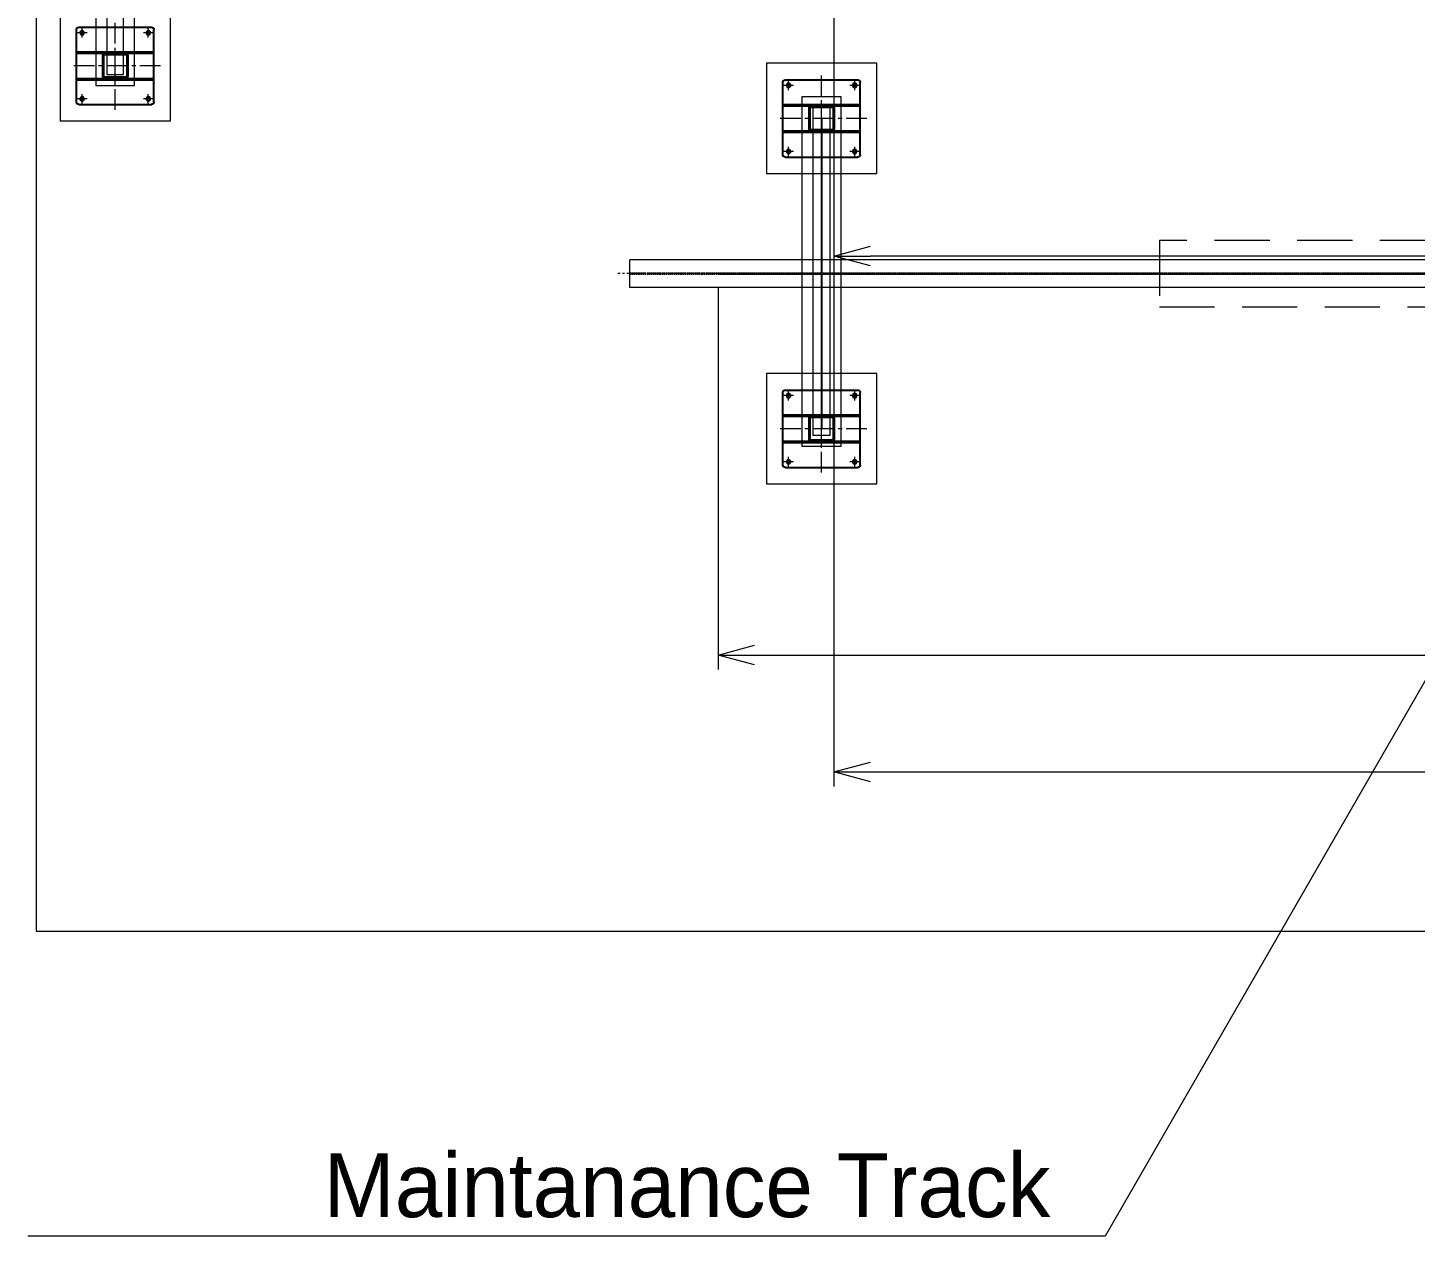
# Model space of a CAD drawing. Header units: inches. Extents: x 702888 to 852715, y 9845 to 271320.
# Drawn here: x 728173 to 734464, y 72729 to 78208 of the extents above; entities that cross this region are included whole.
import ezdxf

# ---------------------------------------------------------------- set-up
doc = ezdxf.new("R2010")
doc.units = ezdxf.units.IN
doc.header["$MEASUREMENT"] = 0
doc.header["$PDMODE"] = 34
for name, pattern in [('CENTER', [2, 1.25, -0.25, 0.25, -0.25]), ('CENTER2', [1.125, 0.75, -0.125, 0.125, -0.125]), ('DASHED2', [0.375, 0.25, -0.125]), ('HIDDEN', [9.525, 6.35, -3.175])]:
    doc.linetypes.add(name, pattern=pattern)
doc.layers.get('0').update_dxf_attribs({"lineweight": 5})
doc.layers.get('Defpoints').update_dxf_attribs({"lineweight": 5})
for name, color, linetype in [('Baugruppe', 1, 'Continuous'), ('FREE-6M', 70, 'Continuous'), ('p5', 2, 'Continuous')]:
    doc.layers.add(name, color=color, linetype=linetype)
doc.layers.add('Beam 200', color=6, linetype='Continuous', lineweight=0)
doc.layers.add('cl', color=6, linetype='CENTER', lineweight=5)
doc.dimstyles.new('D1', dxfattribs={"dimscale": 66, "dimtxt": 2.5, "dimasz": 2.5, "dimexe": 1, "dimexo": 1, "dimgap": 1.25, "dimtad": 1, "dimdec": 0, "dimdsep": 46, "dimtxsty": 'Standard', "dimblk": 'OPEN30', "dimcen": 2.5, "dimclrd": 150, "dimclre": 150, "dimclrt": 140, "dimadec": 0, "dimazin": 0, "dimtfac": 1, "dimtdec": 0, "dimtmove": 0, "dimatfit": 3, "dimfxl": 1, "dimtfill": 1, "dimlwd": 13, "dimlwe": 13, "dimarcsym": 0})

# ---------------------------------------------------------------- blocks, each defined once
blk = doc.blocks.new('_Open30')
at = {"color": 0, "linetype": 'ByBlock', "lineweight": -2}
for p, q in [((-1, 0.268), (0, 0)), ((0, 0), (-1, -0.268)), ((0, 0), (-1, 0))]:
    blk.add_line(p, q, dxfattribs=at)
blk = doc.blocks.new('*D225')
at = {"color": 150, "lineweight": 13, "transparency": 16777216}
for p, q in [((731303.4, 77027.2), (731303.4, 75298)), ((745303.4, 77027.2), (745303.4, 75298)), ((731468.4, 75364), (745138.4, 75364))]:
    blk.add_line(p, q, dxfattribs=at)
at = {"layer": 'Defpoints', "color": 0, "transparency": 16777216}
for p in [(731303.4, 77093.2), (745303.4, 77093.2), (745303.4, 75364)]:
    blk.add_point(p, dxfattribs=at)
at = {"color": 150, "lineweight": 13, "transparency": 16777216, "xscale": 165, "yscale": 165, "zscale": 165, "rotation": 180}
blk.add_blockref('_Open30', (731303.4, 75364), dxfattribs=at)
at = {"color": 150, "lineweight": 13, "transparency": 16777216, "xscale": 165, "yscale": 165, "zscale": 165}
blk.add_blockref('_Open30', (745303.4, 75364), dxfattribs=at)
at = {"color": 140, "transparency": 16777216, "insert": (738303.4, 75529), "char_height": 165, "attachment_point": 5, "bg_fill": 3, "box_fill_scale": 1.25, "bg_fill_color": 256, "bg_fill_true_color": 13158600, "bg_fill_transparency": 0}
blk.add_mtext('14000', dxfattribs=at)
blk = doc.blocks.new('T6YY6')
at = {"linetype": 'CENTER2', "ltscale": 80}
blk.add_line((706263.8, 77134.1), (706263.8, 83265.3), dxfattribs=at)
for p, q in [((706201.3, 77210.4), (706201.3, 83210.4)), ((706201.3, 83210.4), (706326.3, 83210.4)), ((706326.3, 77210.4), (706326.3, 83210.4)), ((706201.3, 77210.4), (706326.3, 77210.4))]:
    blk.add_line(p, q)
at = {"linetype": 'HIDDEN'}
for p, q in [((706261, 83210.4), (706261, 77210.4)), ((706266.7, 83210.4), (706266.7, 77210.4))]:
    blk.add_line(p, q, dxfattribs=at)
blk = doc.blocks.new('A$C67DF10EB')
blk.add_lwpolyline([(-44.2, -101), (-44.2, 399), (455.8, 399), (455.8, -101)], close=True)
at = {"layer": 'cl', "color": 1, "linetype": 'CENTER', "ltscale": 100}
for p, q in [((55.8, 276.8), (55.8, 321.1)), ((355.8, 276.8), (355.8, 321.1)), ((33.7, 299), (78, 299)), ((333.7, 299), (378, 299)), ((55.8, -23.2), (55.8, 21.1)), ((355.8, -23.2), (355.8, 21.1)), ((33.7, -1), (78, -1)), ((333.7, -1), (378, -1))]:
    blk.add_line(p, q, dxfattribs=at)
at = {"layer": 'cl', "color": 1, "linetype": 'CENTER', "ltscale": 75}
for p, q in [((205.8, -50), (205.8, 347.9)), ((0, 149), (411.7, 149))]:
    blk.add_line(p, q, dxfattribs=at)
at = {"layer": 'p5', "linetype": 'Continuous'}
for p, q in [((370.8, 324), (40.8, 324)), ((30.8, -16), (30.8, 314)), ((380.8, -16), (380.8, 314)), ((380.8, 211.7), (30.8, 211.7)), ((380.8, 205.7), (30.8, 205.7)), ((380.8, 92.2), (30.8, 92.2)), ((380.8, 86.2), (30.8, 86.2)), ((370.8, -26), (40.8, -26))]:
    blk.add_line(p, q, dxfattribs=at)
for points in [[(262.6, 102.2), (262.6, 195.7, 0.414214), (252.6, 205.7), (159.1, 205.7, 0.414214), (149.1, 195.7), (149.1, 102.2, 0.414214), (159.1, 92.2), (252.6, 92.2, 0.414214)], [(257.8, 102), (257.8, 195.9, 0.414214), (252.8, 200.9), (158.9, 200.9, 0.414214), (153.9, 195.9), (153.9, 102, 0.414214), (158.9, 97), (252.8, 97, 0.414214)]]:
    blk.add_lwpolyline(points, format="xyb", close=True, dxfattribs=at)
for centre in [(55.8, 299), (355.8, 299), (55.8, -1), (355.8, -1)]:
    blk.add_circle(centre, 9, dxfattribs=at)
for centre, start, end in [((40.8, 314), 90, 180), ((370.8, 314), 0, 90), ((40.8, -16), 180, 270), ((370.8, -16), 270, 0)]:
    blk.add_arc(centre, 10, start, end, dxfattribs=at)
blk = doc.blocks.new('6uj65')
at = {"color": 161}
for points in [[(745594.9, 76309.9), (745419.9, 76309.9), (745419.9, 77896.6), (745594.9, 77896.6)], [(745544.9, 76359.9), (745469.9, 76359.9), (745469.9, 77846.6), (745544.9, 77846.6)]]:
    blk.add_lwpolyline(points, close=True, dxfattribs=at)
at = {"layer": 'Baugruppe'}
blk.add_line((745507.4, 77796.6), (745507.4, 76389.9), dxfattribs=at)
at = {"color": 1, "xscale": -1}
for p in [(745713.2, 77647.6), (745713.2, 76240.9)]:
    blk.add_blockref('A$C67DF10EB', p, dxfattribs=at)
blk = doc.blocks.new('656u5')
at = {"color": 161}
for points in [[(728982.3, 77945.9), (729157.3, 77945.9), (729157.3, 79241.9), (728982.3, 79241.9)], [(729032.3, 77995.9), (729107.3, 77995.9), (729107.3, 79191.9), (729032.3, 79191.9)]]:
    blk.add_lwpolyline(points, close=True, dxfattribs=at)
at = {"color": 1, "xscale": -1}
for p in [(729275.7, 78942.9), (729275.7, 77886.2)]:
    blk.add_blockref('A$C67DF10EB', p, dxfattribs=at)
blk = doc.blocks.new('t565')
at = {"color": 1, "linetype": 'DASHED2', "ltscale": 1000}
for p, q in [((728828.9, 82214.1), (728828.9, 81914.1)), ((742828.9, 82214.1), (728828.9, 82214.1)), ((728828.9, 81914.1), (742828.9, 81914.1))]:
    blk.add_line(p, q, dxfattribs=at)
at = {"layer": 'Baugruppe'}
blk.add_line((728665.6, 82064.1), (743048.2, 82064.1), dxfattribs=at)
blk = doc.blocks.new('*D531')
at = {"color": 150, "lineweight": 13, "transparency": 16777216}
for p, q in [((731828.7, 78526.9), (731828.7, 74768)), ((741090.8, 78526.9), (741090.8, 74768)), ((731993.7, 74834), (740925.8, 74834))]:
    blk.add_line(p, q, dxfattribs=at)
at = {"layer": 'Defpoints', "color": 0, "transparency": 16777216}
for p in [(731828.7, 78592.9), (741090.8, 78592.9), (741090.8, 74834)]:
    blk.add_point(p, dxfattribs=at)
at = {"color": 150, "lineweight": 13, "transparency": 16777216, "xscale": 165, "yscale": 165, "zscale": 165, "rotation": 180}
blk.add_blockref('_Open30', (731828.7, 74834), dxfattribs=at)
at = {"color": 150, "lineweight": 13, "transparency": 16777216, "xscale": 165, "yscale": 165, "zscale": 165}
blk.add_blockref('_Open30', (741090.8, 74834), dxfattribs=at)
at = {"color": 140, "transparency": 16777216, "insert": (736459.7, 74999), "char_height": 165, "attachment_point": 5, "bg_fill": 3, "box_fill_scale": 1.25, "bg_fill_color": 256, "bg_fill_true_color": 13158600, "bg_fill_transparency": 0}
blk.add_mtext('9262', dxfattribs=at)
blk = doc.blocks.new('*D551')
at = {"color": 150, "lineweight": 13, "transparency": 16777216}
for p, q in [((741090.8, 78646.9), (741090.8, 77107)), ((731828.7, 78526.9), (731828.7, 77107)), ((740925.8, 77173), (731993.7, 77173))]:
    blk.add_line(p, q, dxfattribs=at)
at = {"layer": 'Defpoints', "color": 0, "transparency": 16777216}
for p in [(741090.8, 78712.9), (731828.7, 78592.9), (731828.7, 77173)]:
    blk.add_point(p, dxfattribs=at)
at = {"color": 150, "lineweight": 13, "transparency": 16777216, "xscale": 165, "yscale": 165, "zscale": 165, "rotation": 180}
blk.add_blockref('_Open30', (731828.7, 77173), dxfattribs=at)
at = {"color": 150, "lineweight": 13, "transparency": 16777216, "xscale": 165, "yscale": 165, "zscale": 165}
blk.add_blockref('_Open30', (741090.8, 77173), dxfattribs=at)
at = {"color": 140, "transparency": 16777216, "insert": (736459.7, 77338), "char_height": 165, "attachment_point": 5, "bg_fill": 3, "box_fill_scale": 1.25, "bg_fill_color": 256, "bg_fill_true_color": 13158600, "bg_fill_transparency": 0}
blk.add_mtext('9262', dxfattribs=at)

msp = doc.modelspace()

# ---------------------------------------------------------------- linework, layer by layer
at = {"color": 1}
msp.add_lwpolyline([(812126.582, 98876.167), (728211.764, 98876.167), (728211.764, 74112.45), (812126.582, 74112.45)], close=True, dxfattribs=at)
at = {"layer": 'FREE-6M'}
msp.add_line((731303.388, 77093.235), (745303.388, 77093.235), dxfattribs=at)

# ---------------------------------------------------------------- block references
msp.add_blockref('656u5', (-500, 0))

# ---------------------------------------------------------------- next in the draw order: dimensions: what is measured, and where the dimension line sits
dim = msp.add_linear_dim(base=(745303.388, 75363.989), p1=(731303.388, 77093.235), p2=(745303.388, 77093.235), dimstyle='D1')
dim.commit()
dim.dimension.update_dxf_attribs({"geometry": '*D225', "text_midpoint": (738303.388, 75528.989)})

# ---------------------------------------------------------------- next in the draw order: block references
for name, p in [('6uj65', (-13734.791, 0)), ('t565', (4475.393, -4970.889))]:
    msp.add_blockref(name, p)
at = {"layer": 'Beam 200', "rotation": 90}
msp.add_blockref('T6YY6', (814113.767, -629170.596), dxfattribs=at)

# ---------------------------------------------------------------- next in the draw order: leaders
at = {"annotation_type": 0, "has_hookline": 1, "hookline_direction": 1, "text_width": 4636.922}
msp.add_leader([(735571.324, 77093.235), (733057.609, 72729.133), (732892.609, 72729.133)], dimstyle='D1', dxfattribs=at)

# ---------------------------------------------------------------- next in the draw order: texts
at = {"color": 140, "insert": (732810.109, 72811.633), "char_height": 289.80762, "attachment_point": 9, "bg_fill": 3, "box_fill_scale": 1.25, "bg_fill_color": 256, "bg_fill_true_color": 13158600, "bg_fill_transparency": 0}
msp.add_mtext('Maintanance Track', dxfattribs=at)

# ---------------------------------------------------------------- next in the draw order: dimensions: what is measured, and where the dimension line sits
dim = msp.add_linear_dim(base=(741090.791, 74833.983), p1=(731828.668, 78592.915), p2=(741090.791, 78592.915), dimstyle='D1')
dim.commit()
dim.dimension.update_dxf_attribs({"geometry": '*D531', "text_midpoint": (736459.729, 74998.983)})

# ---------------------------------------------------------------- next in the draw order: dimensions: what is measured, and where the dimension line sits
dim = msp.add_linear_dim(base=(731828.668, 77172.955), p1=(741090.791, 78712.915), p2=(731828.668, 78592.915), dimstyle='D1')
dim.commit()
dim.dimension.update_dxf_attribs({"geometry": '*D551', "text_midpoint": (736459.729, 77337.955)})

doc.saveas('drawing.dxf')
